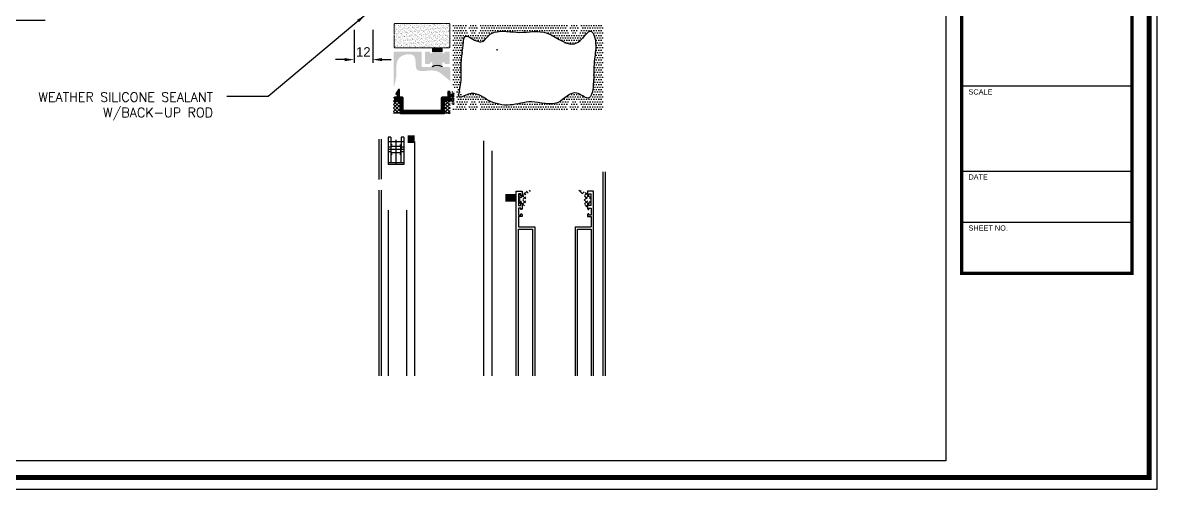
# Model space of a CAD drawing. Header units: millimetres. Extents: x 3549 to 7984, y 668 to 4080.
# Drawn here: x 3926 to 4658, y 1452 to 1753 of the extents above; entities that cross this region are included whole.
import ezdxf

# ---------------------------------------------------------------- set-up
doc = ezdxf.new("R2010")
doc.units = ezdxf.units.MM
doc.linetypes.add('CENTER', pattern=[7.75, 7.25, -0.25, 0, -0.25])
doc.layers.get('Defpoints').update_dxf_attribs({"color": 211})
for name, color, linetype in [('$0$AA-BORD-TEXT', 3, 'Continuous'), ('2', 2, 'Continuous'), ('252', 252, 'Continuous'), ('3', 3, 'Continuous'), ('4', 4, 'Continuous'), ('6', 6, 'Continuous'), ('8', 8, 'Continuous'), ('ACCY', 5, 'Continuous'), ('Dims', 1, 'Continuous'), ('nt', 34, 'Continuous'), ('TE 07', 7, 'Continuous'), ('TEXT', 2, 'Continuous')]:
    doc.layers.add(name, color=color, linetype=linetype)
doc.layers.add('1', color=1, linetype='CENTER', lineweight=5)
doc.styles.get("Standard").update_dxf_attribs({"font": 'arial.ttf'})
doc.styles.add('style1', font='simplex.shx')
doc.dimstyles.new('Telling', dxfattribs={"dimscale": 2, "dimtxt": 3, "dimasz": 3, "dimexe": 1, "dimexo": 3, "dimgap": 1, "dimtad": 1, "dimdec": 1, "dimrnd": 1, "dimdsep": 46, "dimtxsty": 'Standard', "dimcen": 3, "dimclrd": 1, "dimclre": 1, "dimclrt": 2, "dimadec": 0, "dimazin": 0, "dimtfac": 1, "dimtdec": 1, "dimtofl": 0, "dimtmove": 0, "dimatfit": 0, "dimfxl": 1, "dimtolj": 1, "dimtzin": 0, "dimlwe": -1, "dimarcsym": 0})
pattern_1 = [(45, (-31952.1314, -3202.0882), (-1.122532015, 1.122532015), []), (135, (-31952.1314, -3202.0882), (-1.122532015, -1.122532015), [])]
pattern_2 = [(45, (3586.9927, 319.2297), (-1.3258252, 1.3258252), []), (135, (3586.9927, 319.2297), (-1.3258252, -1.3258252), [])]

# ---------------------------------------------------------------- blocks, each defined once
blk = doc.blocks.new('*D45')
at = {"layer": 'Defpoints', "color": 0, "transparency": 16777216}
for p in [(4139.87, 1754.17), (4151.87, 1754.17), (4139.87, 1728.97)]:
    blk.add_point(p, dxfattribs=at)
at = {"layer": 'Dims', "color": 1, "transparency": 16777216}
for p, q in [((4139.87, 1748.17), (4139.87, 1726.97)), ((4151.87, 1748.17), (4151.87, 1726.97))]:
    blk.add_line(p, q, dxfattribs=at)
at = {"layer": 'Dims', "color": 1, "lineweight": -2, "transparency": 16777216}
for p, q in [((4133.87, 1728.97), (4127.87, 1728.97)), ((4157.87, 1728.97), (4163.87, 1728.97))]:
    blk.add_line(p, q, dxfattribs=at)
at = {"layer": 'Dims', "color": 1, "transparency": 16777216}
for points in [[(4133.87, 1729.97), (4133.87, 1727.97), (4139.87, 1728.97)], [(4157.87, 1729.97), (4157.87, 1727.97), (4151.87, 1728.97)]]:
    blk.add_solid(points, dxfattribs=at)
at = {"layer": 'Dims', "color": 2, "transparency": 16777216, "insert": (4145.87, 1733.98), "char_height": 6, "attachment_point": 5}
blk.add_mtext('\\A1;12', dxfattribs=at)
blk = doc.blocks.new('AL-TEMPLATE')
at = {"color": 9}
for p, q in [((2716.82, 1118.41), (2800.02, 1118.41)), ((2716.82, 1076.81), (2800.02, 1076.81)), ((2716.82, 1051.85), (2800.02, 1051.85))]:
    blk.add_line(p, q, dxfattribs=at)
for points, const_width in [([(1976.34, 1509.45), (2808.34, 1509.45), (2808.34, 927.05), (1976.34, 927.05)], 2.5), ([(2716.82, 1409.8), (2800.02, 1409.8), (2800.02, 1026.89), (2716.82, 1026.89)], 1.66)]:
    blk.add_lwpolyline(points, close=True, dxfattribs=dict(at, const_width=const_width))
at = {"layer": 'nt', "color": 254, "linetype": 'Continuous', "ltscale": 2}
blk.add_lwpolyline([(1972.34, 1515.25), (1972.34, 921.25), (2812.34, 921.25), (2812.34, 1515.25)], close=True, dxfattribs=at)
at = {"layer": 'TE 07'}
blk.add_lwpolyline([(1984.07, 1501.32), (2709.08, 1501.32), (2709.08, 935.18), (1984.07, 935.18)], close=True, dxfattribs=at)
at = {"color": 9, "width": 438.9675, "attachment_point": 1}
for s, insert, char_height in [('SCALE', (2720.1, 1116.8), 2.556), ('{\\fﾱﾼﾸﾲ|b0|i0|c129|p49;DATE}', (2720.1, 1075.2), 2.5559), ('SHEET NO.', (2720.1, 1050.24), 2.556)]:
    blk.add_mtext(s, dxfattribs=dict(at, insert=insert, char_height=char_height))
blk = doc.blocks.new('*D32')
at = {"layer": 'Defpoints', "color": 0, "transparency": 16777216}
for p in [(3946.65, 1754.17), (3701.16, 1539.88), (4055.87, 1539.88)]:
    blk.add_point(p, dxfattribs=at)
at = {"layer": 'Dims', "color": 1, "transparency": 16777216}
blk.add_line((3940.65, 1754.17), (3699.16, 1754.17), dxfattribs=at)
at = {"layer": 'Dims', "color": 1, "lineweight": -2, "transparency": 16777216}
blk.add_line((3701.16, 1748.17), (3701.16, 1545.88), dxfattribs=at)
at = {"layer": 'Dims', "color": 1, "transparency": 16777216}
for points in [[(3700.16, 1748.17), (3702.16, 1748.17), (3701.16, 1754.17)], [(3700.16, 1545.88), (3702.16, 1545.88), (3701.16, 1539.88)]]:
    blk.add_solid(points, dxfattribs=at)
at = {"layer": 'Dims', "color": 2, "transparency": 16777216, "insert": (3696.05, 1647.03), "char_height": 6, "attachment_point": 5, "rotation": 90}
blk.add_mtext('\\A1;WINDOW "DIM"', dxfattribs=at)

msp = doc.modelspace()

# ---------------------------------------------------------------- hatches: boundary and pattern name
at = {"layer": '$0$AA-BORD-TEXT'}
h = msp.add_hatch(dxfattribs=at)
h.set_pattern_fill('ANSI31', color=256, scale=0.2, style=0)
h.set_pattern_definition([(45, (-31952.1314, -3202.08824), (-0.449012806, 0.449012806), [])])
h.paths.add_polyline_path([(4197.58, 1694.17, 0.414213), (4198.08, 1694.67), (4198.08, 1702.17, -0.414213), (4198.58, 1702.67), (4203.18, 1702.67), (4203.18, 1703.17), (4201.88, 1704.17), (4201.88, 1704.67, -0.414214), (4202.38, 1705.17), (4203.58, 1705.17, 1), (4203.58, 1706.17), (4202.39, 1706.17, -0.426008), (4201.87, 1706.67), (4201.87, 1707.94, 0.37528), (4201.38, 1708.37), (4200.38, 1708.37), (4200.38, 1705.17, -0.414214), (4199.88, 1704.67), (4196.58, 1704.67, 0.414213), (4196.08, 1704.17), (4196.08, 1696.67, -0.414213), (4195.58, 1696.17), (4172.07, 1696.17, -0.414214), (4171.57, 1696.67), (4171.57, 1704.17, 0.414214), (4171.07, 1704.67), (4169.58, 1704.67, -0.414214), (4169.08, 1705.17), (4169.08, 1709.67), (4168.58, 1709.67), (4166.78, 1706.97), (4166.78, 1706.67), (4167.28, 1706.67, -0.414214), (4167.58, 1706.37), (4167.58, 1705.17, -0.414214), (4167.08, 1704.67), (4165.87, 1704.67), (4165.87, 1702.17), (4169.07, 1702.17, -0.414214), (4169.57, 1701.67), (4169.57, 1694.67, 0.414214), (4170.07, 1694.17)])
h = msp.add_hatch()
h.set_pattern_fill('ANSI37', color=6, scale=0.5, style=0)
h.set_pattern_definition(pattern_1)
h.paths.add_polyline_path([(4201.87, 1701.67, -1), (4202.87, 1701.67), (4202.87, 1700.17), (4204.37, 1700.17), (4204.37, 1708.17), (4202.87, 1708.17), (4202.87, 1706.67, -0.402517), (4202.39, 1706.17), (4203.58, 1706.17, -1), (4203.58, 1705.17), (4202.38, 1705.17, 0.414214), (4201.88, 1704.67), (4201.88, 1704.17), (4203.18, 1703.17), (4203.18, 1702.67), (4198.58, 1702.67, 0.414213), (4198.08, 1702.17), (4198.08, 1694.67, -0.323396), (4197.73, 1694.19, -0.080089), (4201.87, 1694.17)])
h = msp.add_hatch()
h.set_pattern_fill('ANSI37', color=6, scale=0.5, style=0)
h.set_pattern_definition(pattern_1)
h.paths.add_polyline_path([(4169.57, 1701.67, 0.414214), (4169.07, 1702.17), (4165.87, 1702.17), (4165.87, 1704.48), (4165.37, 1704.48), (4165.37, 1694.17, -0.133993), (4169.82, 1694.24, -0.26546), (4169.57, 1694.67)])
h = msp.add_hatch()
h.set_pattern_fill('ANSI37', color=3, scale=15, style=0)
h.set_pattern_definition(pattern_2)
edge = h.paths.add_edge_path(flags=16)
edge.add_arc((4247.22, 1639.57), 0.3, 70.12924, 180)
edge.add_line((4246.92, 1639.57), (4246.92, 1637.82))
edge.add_arc((4247.22, 1637.82), 0.3, 180, 289.87076)
edge.add_arc((4244.56, 1645.17), 8.12, 289.87076, 298.29301)
edge.add_arc((4247.97, 1638.69), 0.8, 303.16009, 416.83991)
edge.add_arc((4244.56, 1632.21), 8.12, 61.70699, 70.12924)
edge = h.paths.add_edge_path()
edge.add_arc((4250.36, 1641.02), 0.3, 133.03891, 260.40593, ccw=False)
edge.add_line((4250.16, 1641.24), (4253.91, 1644.09))
edge.add_arc((4253.56, 1644.46), 0.5, 313.04826, 486.98223)
edge.add_line((4253.26, 1644.86), (4248.66, 1642.66))
edge.add_arc((4248.87, 1642.21), 0.5, 115.7063, 180)
edge.add_line((4248.37, 1642.21), (4248.37, 1641.42))
edge.add_line((4248.37, 1641.42), (4247.87, 1640.92))
edge.add_line((4247.87, 1640.92), (4247.22, 1640.92))
edge.add_line((4247.22, 1640.92), (4246.99, 1641.77))
edge.add_arc((4246.7, 1641.69), 0.3, 14.99972, 150.0003)
edge.add_line((4246.44, 1641.84), (4246.22, 1641.45))
edge.add_arc((4246.47, 1641.3), 0.3, 150, 180)
edge.add_line((4246.17, 1641.3), (4246.17, 1636.33))
edge.add_arc((4246.47, 1636.33), 0.3, 180, 230)
edge.add_line((4246.28, 1636.1), (4246.68, 1635.76))
edge.add_arc((4246.87, 1635.99), 0.3, 230, 360)
edge.add_line((4247.17, 1635.99), (4247.17, 1636.09))
edge.add_line((4247.17, 1636.09), (4247.17, 1636.42))
edge.add_line((4247.17, 1636.42), (4247.87, 1636.42))
edge.add_line((4247.87, 1636.42), (4248.37, 1635.92))
edge.add_line((4248.37, 1635.92), (4248.37, 1633.69))
edge.add_line((4248.37, 1633.69), (4248.41, 1633.69))
edge.add_arc((4248.41, 1635.19), 1.5, 270, 340.56657)
edge.add_arc((4230.97, 1641.35), 20, 340.56657, 348.39938)
edge.add_line((4250.56, 1637.32), (4250.56, 1640.43))
edge.add_arc((4250.26, 1640.43), 0.3, 0, 80.40593)
h = msp.add_hatch()
h.set_pattern_fill('ANSI37', color=3, scale=15, style=0)
h.set_pattern_definition(pattern_2)
edge = h.paths.add_edge_path(flags=16)
edge.add_arc((4291.53, 1639.57), 0.3, 0, 109.87076)
edge.add_arc((4294.19, 1632.21), 8.12, 109.87076, 118.29301)
edge.add_arc((4290.77, 1638.69), 0.8, 123.16009, 236.83991)
edge.add_arc((4294.19, 1645.17), 8.12, 241.70699, 250.12924)
edge.add_arc((4291.53, 1637.82), 0.3, 250.12924, 360)
edge.add_line((4291.83, 1637.82), (4291.83, 1639.57))
edge = h.paths.add_edge_path()
edge.add_arc((4288.39, 1641.02), 0.3, -80.40593, 46.96109, ccw=False)
edge.add_arc((4288.49, 1640.43), 0.3, 99.59407, 180)
edge.add_line((4288.19, 1640.43), (4288.19, 1637.32))
edge.add_arc((4307.78, 1641.35), 20, 191.60062, 199.43343)
edge.add_arc((4290.34, 1635.19), 1.5, 199.43343, 270)
edge.add_line((4290.34, 1633.69), (4290.37, 1633.69))
edge.add_line((4290.37, 1633.69), (4290.37, 1635.92))
edge.add_line((4290.37, 1635.92), (4290.87, 1636.42))
edge.add_line((4290.87, 1636.42), (4291.57, 1636.42))
edge.add_line((4291.57, 1636.42), (4291.57, 1636.09))
edge.add_line((4291.57, 1636.09), (4291.57, 1635.99))
edge.add_arc((4291.87, 1635.99), 0.3, 180, 310)
edge.add_line((4292.07, 1635.76), (4292.47, 1636.1))
edge.add_arc((4292.27, 1636.33), 0.3, 310, 360)
edge.add_line((4292.57, 1636.33), (4292.57, 1641.3))
edge.add_arc((4292.27, 1641.3), 0.3, 0, 30)
edge.add_line((4292.53, 1641.45), (4292.31, 1641.84))
edge.add_arc((4292.05, 1641.69), 0.3, 29.9997, 165.00028)
edge.add_line((4291.76, 1641.77), (4291.53, 1640.92))
edge.add_line((4291.53, 1640.92), (4290.87, 1640.92))
edge.add_line((4290.87, 1640.92), (4290.37, 1641.42))
edge.add_line((4290.37, 1641.42), (4290.37, 1642.21))
edge.add_arc((4289.87, 1642.21), 0.5, 0, 64.2937)
edge.add_line((4290.09, 1642.66), (4285.49, 1644.86))
edge.add_arc((4285.19, 1644.46), 0.5, 53.01777, 226.95174)
edge.add_line((4284.84, 1644.09), (4288.59, 1641.24))
at = {"layer": '1'}
h = msp.add_hatch(dxfattribs=at)
h.set_pattern_fill('AR-SAND', color=256, style=0)
h.set_pattern_definition([(37.5, (31667.8768, -451670.6508), (-0.062993358, 1.926823769), [0, -1.52, 0, -1.7, 0, -1.625]), (7.5, (31667.8768, -451670.6508), (1.769776705, 2.822146065), [0, -0.82, 0, -1.37, 0, -0.525]), (327.5, (31666.6468, -451670.6508), (3.114141862, 0.0056590535), [0, -0.5, 0, -1.8, 0, -2.35]), (317.5, (31666.6468, -451670.6508), (3.006126605, 0.877675565), [0, -0.25, 0, -1.18, 0, -1.35])])
edge = h.paths.add_edge_path()
edge.add_arc((4200.72, 1737.48), 1, 270, 360)
edge.add_line((4201.72, 1737.48), (4201.72, 1751.38))
edge.add_arc((4200.72, 1751.38), 1, 0, 90)
edge.add_line((4200.72, 1752.38), (4166.66, 1752.38))
edge.add_arc((4166.66, 1751.38), 1, 90, 180)
edge.add_line((4165.66, 1751.38), (4165.66, 1737.48))
edge.add_arc((4166.66, 1737.48), 1, 180, 270)
edge.add_line((4166.66, 1736.48), (4200.72, 1736.48))
h = msp.add_hatch(dxfattribs=at)
h.set_pattern_fill('ANSI31', color=256, scale=3, angle=315, style=0)
h.set_pattern_definition([(0, (39669.68265, 462908.619), (1e-16, -0.375), [])])
h.paths.add_polyline_path([(4196.75, 1734.17), (4190.4, 1734.17), (4190.4, 1736.17), (4193.27, 1736.17), (4193.57, 1735.87), (4193.87, 1736.17), (4196.75, 1736.17)])
at = {"layer": '252'}
msp.add_hatch(color=256, dxfattribs=at).paths.add_polyline_path([(4198.27, 1726.62), (4198.27, 1726.17), (4201.07, 1726.17, 0.414214), (4201.57, 1726.67), (4201.57, 1733.67, 0.414214), (4201.07, 1734.17), (4198.27, 1734.17), (4198.27, 1733.72, -1), (4196.77, 1733.72), (4196.77, 1734.17), (4190.27, 1734.17), (4190.27, 1733.72, -1), (4188.77, 1733.72), (4188.77, 1734.17), (4186.07, 1734.17, 0.414214), (4185.57, 1733.67), (4185.57, 1726.67, 0.414214), (4186.07, 1726.17), (4188.77, 1726.17), (4188.77, 1726.62, -1), (4190.27, 1726.62), (4190.27, 1724.92, -0.198912), (4190.05, 1724.39, -0.200897), (4196.99, 1724.39, -0.198912), (4196.77, 1724.92), (4196.77, 1726.17), (4196.77, 1726.62, -1)])
at = {"layer": '6'}
h = msp.add_hatch(dxfattribs=at)
h.set_pattern_fill('DOTS', color=256, style=0)
h.set_pattern_definition([(0, (-1079.1977, -12057.0903), (0.79375, 1.5875), [0, -1.5875])])
edge = h.paths.add_edge_path(flags=16)
edge.add_spline(control_points=[(4210.76, 1742.55), (4210.26, 1739.8), (4209.5, 1733.29), (4208.81, 1722.65), (4208.51, 1714.83), (4208.42, 1702.22), (4216.77, 1710.36), (4226.66, 1700.84), (4240.45, 1698.46), (4255.1, 1703.78), (4270.95, 1696.77), (4281.14, 1711.43), (4292.89, 1700.17), (4294.85, 1717.68), (4294.19, 1728.39), (4296.67, 1738.48), (4292.68, 1751.51), (4281.8, 1731.83), (4265.56, 1750.03), (4249.65, 1745.69), (4237.33, 1747.6), (4227.63, 1747.3), (4222.94, 1738.97), (4216.93, 1741.77), (4211.8, 1744.98), (4210.84, 1743.01), (4210.76, 1742.55)], knot_values=[0, 0, 0, 0, 8.363903, 20.005017, 29.990578, 38.123868, 42.18002, 55.775346, 69.953636, 83.874047, 101.000985, 114.398638, 122.462456, 133.741096, 148.243987, 159.952815, 166.607807, 177.571652, 198.479008, 216.031589, 224.605828, 236.724048, 241.361913, 249.492277, 253.598612, 255.01137, 255.01137, 255.01137, 255.01137], degree=3, periodic=0)
edge = h.paths.add_edge_path()
edge.add_arc((4205.57, 1698.97), 0.5, 270.00111, 360.00202)
edge.add_line((4206.07, 1698.97), (4206.07, 1709.37))
edge.add_arc((4205.57, 1709.37), 0.5, 0.00202, 90.00111)
edge.add_line((4205.57, 1709.87), (4204.07, 1709.87))
edge.add_arc((4204.07, 1710.37), 0.5, 180.00071, 270.00111, ccw=False)
edge.add_line((4203.57, 1710.37), (4203.57, 1752.47))
edge.add_line((4203.57, 1752.47), (4212.26, 1752.47))
edge.add_arc((4212.26, 1751.97), 0.5, -28.43689, 90, ccw=False)
edge.add_arc((4216.87, 1749.47), 4.75, 151.56311, 224.67438)
edge.add_arc((4214.21, 1746.83), 1, 224.67438, 404.67438)
edge.add_arc((4216.87, 1749.47), 2.75, -44.6766, 224.67438, ccw=False)
edge.add_arc((4219.54, 1746.83), 1, 135.3234, 270)
edge.add_line((4219.54, 1745.83), (4219.54, 1745.83))
edge.add_arc((4219.54, 1746.83), 1, 270.00058, 315.3234)
edge.add_arc((4216.87, 1749.47), 4.75, 315.3234, 388.43689)
edge.add_arc((4221.49, 1751.97), 0.5, 90, 208.43689, ccw=False)
edge.add_line((4221.49, 1752.47), (4277.26, 1752.47))
edge.add_arc((4277.26, 1751.97), 0.5, -28.43689, 90, ccw=False)
edge.add_arc((4281.87, 1749.47), 4.75, 151.56311, 224.67438)
edge.add_arc((4279.21, 1746.83), 1, 224.67438, 404.67438)
edge.add_arc((4281.87, 1749.47), 2.75, -44.6766, 224.67438, ccw=False)
edge.add_arc((4284.54, 1746.83), 1, 135.3234, 315.3234)
edge.add_arc((4281.87, 1749.47), 4.75, 315.3234, 388.43689)
edge.add_arc((4286.49, 1751.97), 0.5, 90, 208.43689, ccw=False)
edge.add_line((4286.49, 1752.47), (4300.17, 1752.47))
edge.add_line((4300.17, 1752.47), (4300.17, 1695.87))
edge.add_line((4300.17, 1695.87), (4286.49, 1695.87))
edge.add_arc((4286.49, 1696.37), 0.5, 151.56311, 270, ccw=False)
edge.add_arc((4281.87, 1698.87), 4.75, 331.56311, 404.6766)
edge.add_arc((4284.54, 1701.5), 1, 44.6766, 224.6766)
edge.add_arc((4281.87, 1698.87), 2.75, -224.67438, 44.6766, ccw=False)
edge.add_arc((4279.21, 1701.5), 1, 315.32562, 495.32562)
edge.add_arc((4281.87, 1698.87), 4.75, 135.32562, 208.43689)
edge.add_arc((4277.26, 1696.37), 0.5, -90, 28.43689, ccw=False)
edge.add_line((4277.26, 1695.87), (4221.49, 1695.87))
edge.add_arc((4221.49, 1696.37), 0.5, 151.56311, 270, ccw=False)
edge.add_arc((4216.87, 1698.87), 4.75, 331.56311, 404.6766)
edge.add_arc((4219.54, 1701.5), 1, 44.6766, 224.6766)
edge.add_arc((4216.87, 1698.87), 2.75, -224.67438, 44.6766, ccw=False)
edge.add_arc((4214.21, 1701.5), 1, 315.32562, 495.32562)
edge.add_arc((4216.87, 1698.87), 4.75, 135.32562, 208.43689)
edge.add_arc((4212.26, 1696.37), 0.5, -90, 28.43689, ccw=False)
edge.add_line((4212.26, 1695.87), (4204.07, 1695.87))
edge.add_arc((4204.07, 1696.37), 0.5, 180, 270, ccw=False)
edge.add_line((4203.57, 1696.37), (4203.57, 1697.97))
edge.add_arc((4204.07, 1697.97), 0.5, 90.00111, 180, ccw=False)
edge.add_line((4204.07, 1698.47), (4205.57, 1698.47))
edge = h.paths.add_edge_path()
edge.add_line((4202.87, 1708.17), (4202.87, 1706.17))
edge.add_line((4204.37, 1708.17), (4202.87, 1708.17))
edge.add_line((4204.37, 1700.17), (4204.37, 1708.17))
edge.add_line((4202.87, 1700.17), (4204.37, 1700.17))
edge.add_line((4202.87, 1702.17), (4202.87, 1700.17))
at = {"layer": '8'}
h = msp.add_hatch(dxfattribs=at)
h.set_pattern_fill('AR-SAND', color=256, scale=0.5, style=0)
h.set_pattern_definition([(37.5, (20558.2185, -455769.2085), (-0.031496679, 0.9634118845), [0, -0.76, 0, -0.85, 0, -0.8125]), (7.5, (20558.2185, -455769.2085), (0.8848883526, 1.4110730326), [0, -0.41, 0, -0.685, 0, -0.2625]), (327.5, (20557.6035, -455769.2085), (1.5570709309, 0.0028295268), [0, -0.25, 0, -0.9, 0, -1.175]), (317.5, (20557.6035, -455769.2085), (1.5030633023, 0.4388377825), [0, -0.125, 0, -0.59, 0, -0.675])])
edge = h.paths.add_edge_path()
edge.add_arc((4183.07, 1733.67), 0.5, 0, 90, ccw=False)
edge.add_line((4183.57, 1733.67), (4183.57, 1724.67))
edge.add_arc((4184.07, 1724.67), 0.5, 180, 270)
edge.add_line((4184.07, 1724.17), (4189.52, 1724.17))
edge.add_arc((4189.52, 1724.92), 0.75, 270, 360)
edge.add_line((4190.27, 1724.92), (4190.27, 1726.62))
edge.add_arc((4189.52, 1726.62), 0.75, 0, 180)
edge.add_line((4188.77, 1726.62), (4188.77, 1726.17))
edge.add_line((4188.77, 1726.17), (4186.07, 1726.17))
edge.add_arc((4186.07, 1726.67), 0.5, 180, 270, ccw=False)
edge.add_line((4185.57, 1726.67), (4185.57, 1733.67))
edge.add_arc((4186.07, 1733.67), 0.5, 90, 180, ccw=False)
edge.add_line((4186.07, 1734.17), (4188.77, 1734.17))
edge.add_line((4188.77, 1734.17), (4188.77, 1733.72))
edge.add_arc((4189.52, 1733.72), 0.75, 180, 360)
edge.add_line((4190.27, 1733.72), (4190.27, 1734.17))
edge.add_line((4190.27, 1734.17), (4196.77, 1734.17))
edge.add_line((4196.77, 1734.17), (4196.77, 1733.72))
edge.add_arc((4197.52, 1733.72), 0.75, 180, 360)
edge.add_line((4198.27, 1733.72), (4198.27, 1734.17))
edge.add_line((4198.27, 1734.17), (4201.07, 1734.17))
edge.add_arc((4201.07, 1733.67), 0.5, 0, 90, ccw=False)
edge.add_line((4201.57, 1733.67), (4201.57, 1726.67))
edge.add_arc((4201.07, 1726.67), 0.5, -90, 0, ccw=False)
edge.add_line((4201.07, 1726.17), (4198.27, 1726.17))
edge.add_line((4198.27, 1726.17), (4198.27, 1726.62))
edge.add_arc((4197.52, 1726.62), 0.75, 360, 540)
edge.add_line((4196.77, 1726.62), (4196.77, 1726.17))
edge.add_line((4196.77, 1726.17), (4196.77, 1724.92))
edge.add_arc((4197.52, 1724.92), 0.75, 180, 270)
edge.add_line((4197.52, 1724.17), (4201.37, 1724.17))
edge.add_arc((4201.37, 1723.67), 0.5, 0.00236, 90, ccw=False)
edge.add_line((4201.87, 1723.67), (4201.87, 1715.08))
edge.add_spline(control_points=[(4201.87, 1715.09), (4200.31, 1716.44), (4197.88, 1718.55), (4193.75, 1721.73), (4188.15, 1722.37), (4177.72, 1719.93), (4181.51, 1734.12), (4165.19, 1731.44), (4168.19, 1719.55), (4166.12, 1713.35), (4165.37, 1711.11)], knot_values=[0.006345, 0.006345, 0.006345, 0.006345, 6.244667, 9.750719, 15.185216, 23.6789, 32.504152, 41.489691, 54.23012, 61.388626, 61.388626, 61.388626, 61.388626], degree=3, periodic=0)
edge.add_line((4165.37, 1711.11), (4165.37, 1734.17))
edge.add_line((4165.37, 1734.17), (4183.07, 1734.17))

# ---------------------------------------------------------------- linework, layer by layer
at = {"layer": '$0$AA-BORD-TEXT'}
msp.add_lwpolyline([(4171.57, 1704.17, 0.414214), (4171.07, 1704.67), (4169.58, 1704.67, -0.414214), (4169.08, 1705.17), (4169.08, 1709.67), (4168.58, 1709.67), (4166.78, 1706.97), (4166.78, 1706.67), (4167.28, 1706.67, -0.414214), (4167.58, 1706.37), (4167.58, 1705.17, -0.414214), (4167.08, 1704.67), (4165.87, 1704.67), (4165.87, 1702.17), (4169.07, 1702.17, -0.414214), (4169.57, 1701.67), (4169.57, 1694.67, 0.414214), (4170.07, 1694.17), (4197.58, 1694.17, 0.414213), (4198.08, 1694.67), (4198.08, 1702.17, -0.414213), (4198.58, 1702.67), (4203.18, 1702.67), (4203.18, 1703.17), (4201.88, 1704.17), (4201.88, 1704.67, -0.414214), (4202.38, 1705.17), (4203.58, 1705.17, 1), (4203.58, 1706.17), (4202.38, 1706.17, -0.414214), (4201.88, 1706.67), (4201.88, 1707.87, 0.414214), (4201.38, 1708.37), (4200.38, 1708.37), (4200.38, 1705.17, -0.414214), (4199.88, 1704.67), (4196.58, 1704.67, 0.414213), (4196.08, 1704.17), (4196.08, 1696.67, -0.414213), (4195.58, 1696.17), (4172.07, 1696.17, -0.414214), (4171.57, 1696.67)], format="xyb", close=True, dxfattribs=at)
at = {"color": 9}
for p, q in [((4155.87, 1677.67), (4155.87, 1651.7)), ((4157.37, 1677.67), (4157.37, 1651.77)), ((4178.87, 1676.17), (4178.87, 1524.88)), ((4223.57, 1524.88), (4223.57, 1676.67)), ((4300.27, 1656.67), (4300.27, 1524.88)), ((4301.87, 1656.67), (4301.87, 1524.88)), ((4155.87, 1644.83), (4155.87, 1524.88)), ((4157.37, 1644.77), (4157.37, 1524.88)), ((4161.87, 1631.87), (4161.87, 1524.88)), ((4173.87, 1524.88), (4173.87, 1631.87))]:
    msp.add_line(p, q, dxfattribs=at)
at = {"color": 3}
for p, q in [((4163.54, 1679), (4161.81, 1679)), ((4161.81, 1679), (4161.81, 1661.27)), ((4171.94, 1675.96), (4161.81, 1675.96)), ((4163.54, 1679), (4163.68, 1662.28)), ((4166.87, 1677.27), (4166.87, 1661.27)), ((4170.21, 1679), (4170.07, 1662.28)), ((4171.94, 1679), (4170.21, 1679)), ((4171.94, 1679), (4171.94, 1661.27)), ((4163.6, 1672.41), (4161.81, 1672.41)), ((4171.94, 1670.89), (4161.81, 1670.89)), ((4163.62, 1669.37), (4161.81, 1669.37)), ((4164.34, 1673.93), (4163.79, 1673.93)), ((4163.79, 1667.85), (4163.79, 1673.93)), ((4169.96, 1672.92), (4163.79, 1672.92)), ((4169.96, 1668.87), (4163.79, 1668.87)), ((4169.96, 1673.82), (4169.41, 1673.82)), ((4169.96, 1667.85), (4169.96, 1673.93)), ((4171.94, 1669.37), (4170.13, 1669.37)), ((4171.94, 1672.41), (4170.15, 1672.41)), ((4171.94, 1662.28), (4161.81, 1662.28)), ((4171.94, 1661.27), (4161.81, 1661.27)), ((4164.34, 1667.85), (4163.79, 1667.85)), ((4169.96, 1667.85), (4169.41, 1667.85)), ((4244.37, 1644.17), (4248.37, 1644.17)), ((4244.37, 1524.88), (4244.37, 1644.17)), ((4245.87, 1642.42), (4245.87, 1634.92)), ((4247.37, 1642.42), (4245.87, 1642.42)), ((4247.37, 1640.92), (4247.37, 1642.42)), ((4247.87, 1640.92), (4247.37, 1640.92)), ((4248.37, 1641.42), (4247.87, 1640.92)), ((4248.37, 1644.17), (4248.37, 1641.42)), ((4294.37, 1644.17), (4290.37, 1644.17)), ((4290.37, 1644.17), (4290.37, 1641.42)), ((4290.37, 1641.42), (4290.87, 1640.92)), ((4290.87, 1640.92), (4291.37, 1640.92)), ((4291.37, 1640.92), (4291.37, 1642.42)), ((4291.37, 1642.42), (4292.87, 1642.42)), ((4292.87, 1634.92), (4292.87, 1642.42)), ((4294.37, 1524.88), (4294.37, 1644.17)), ((4245.87, 1634.92), (4247.37, 1634.92)), ((4245.97, 1633.17), (4245.97, 1628.67)), ((4247.37, 1633.17), (4245.97, 1633.17)), ((4247.37, 1636.42), (4247.87, 1636.42)), ((4247.37, 1634.92), (4247.37, 1636.42)), ((4247.37, 1632.32), (4247.37, 1633.17)), ((4247.87, 1632.32), (4247.37, 1632.32)), ((4247.87, 1636.42), (4248.37, 1635.92)), ((4248.37, 1632.82), (4247.87, 1632.32)), ((4248.37, 1635.92), (4248.37, 1632.82)), ((4290.87, 1636.42), (4290.37, 1635.92)), ((4290.37, 1635.92), (4290.37, 1632.82)), ((4290.37, 1632.82), (4290.87, 1632.32)), ((4291.37, 1636.42), (4290.87, 1636.42)), ((4290.87, 1632.32), (4291.37, 1632.32)), ((4291.37, 1634.92), (4291.37, 1636.42)), ((4292.87, 1634.92), (4291.37, 1634.92)), ((4291.37, 1633.17), (4292.77, 1633.17)), ((4291.37, 1632.32), (4291.37, 1633.17)), ((4292.77, 1633.17), (4292.77, 1628.67)), ((4245.97, 1628.67), (4247.37, 1628.67)), ((4245.97, 1627.67), (4245.97, 1621.17)), ((4248.37, 1627.67), (4245.97, 1627.67)), ((4247.37, 1629.52), (4247.87, 1629.52)), ((4247.37, 1628.67), (4247.37, 1629.52)), ((4247.87, 1629.52), (4248.37, 1629.02)), ((4248.37, 1629.02), (4248.37, 1627.67)), ((4290.87, 1629.52), (4290.37, 1629.02)), ((4290.37, 1629.02), (4290.37, 1627.67)), ((4290.37, 1627.67), (4292.77, 1627.67)), ((4291.37, 1629.52), (4290.87, 1629.52)), ((4291.37, 1628.67), (4291.37, 1629.52)), ((4292.77, 1628.67), (4291.37, 1628.67)), ((4292.77, 1627.67), (4292.77, 1621.17)), ((4245.97, 1621.17), (4256.37, 1621.17)), ((4245.97, 1524.88), (4245.97, 1619.47)), ((4245.97, 1619.47), (4254.87, 1619.47)), ((4254.87, 1619.47), (4254.87, 1524.88)), ((4256.37, 1621.17), (4256.37, 1524.88)), ((4282.37, 1621.17), (4282.37, 1524.88)), ((4282.37, 1621.17), (4292.77, 1621.17)), ((4283.87, 1619.47), (4292.77, 1619.47)), ((4283.87, 1524.88), (4283.87, 1619.47)), ((4292.77, 1619.47), (4292.77, 1524.88))]:
    msp.add_line(p, q, dxfattribs=at)
at = {"color": 4}
msp.add_line((4228.87, 1524.88), (4228.87, 1670.17), dxfattribs=at)
at = {"color": 6}
for centre, radius, start, end in [((4167.72, 1686.06), 8.45, 73.84052, 106.15405), ((4199.72, 1681.35), 13, 80.4913, 99.5087)]:
    msp.add_arc(centre, radius, start, end, dxfattribs=at)
at = {"layer": '1'}
for p, q in [((4165.66, 1737.48), (4165.66, 1751.38)), ((4166.66, 1752.38), (4200.72, 1752.38)), ((4201.72, 1751.38), (4201.72, 1737.48)), ((4166.66, 1736.48), (4200.72, 1736.48))]:
    msp.add_line(p, q, dxfattribs=at)
msp.add_lwpolyline([(4196.75, 1734.17), (4190.4, 1734.17), (4190.4, 1736.17), (4193.27, 1736.17), (4193.57, 1735.87), (4193.87, 1736.17), (4196.75, 1736.17)], close=True, dxfattribs=at)
for centre, start, end in [((4166.66, 1751.38), 90, 180), ((4200.72, 1751.38), 0, 90), ((4166.66, 1737.48), 180, 270), ((4200.72, 1737.48), 270, 0)]:
    msp.add_arc(centre, 1, start, end, dxfattribs=at)
at = {"layer": '2'}
for p, q in [((4178.87, 1679.57), (4174.57, 1679.57)), ((4178.87, 1679.07), (4174.57, 1679.07)), ((4178.87, 1678.57), (4174.57, 1678.57)), ((4178.87, 1678.07), (4174.57, 1678.07)), ((4178.87, 1677.57), (4174.57, 1677.57)), ((4178.87, 1677.07), (4174.57, 1677.07)), ((4178.87, 1676.57), (4174.57, 1676.57)), ((4178.87, 1676.07), (4174.57, 1676.07)), ((4178.87, 1675.57), (4174.57, 1675.57)), ((4244.37, 1641.67), (4237.57, 1641.67)), ((4244.37, 1641.17), (4237.57, 1641.17)), ((4244.37, 1640.67), (4237.57, 1640.67)), ((4244.37, 1640.17), (4237.57, 1640.17)), ((4244.37, 1639.67), (4237.57, 1639.67)), ((4244.37, 1639.17), (4237.57, 1639.17)), ((4244.37, 1638.67), (4237.57, 1638.67)), ((4244.37, 1638.17), (4237.57, 1638.17)), ((4244.37, 1637.67), (4237.57, 1637.67))]:
    msp.add_line(p, q, dxfattribs=at)
at = {"layer": '3'}
msp.add_arc((4193.52, 1716.1), 8.98, 67.28131, 112.71869, dxfattribs=at)
at = {"layer": '6', "start_tangent": (-0.177894, -0.98405), "end_tangent": (-0.177894, -0.98405)}
msp.add_spline([(4210.76, 1742.55), (4209.68, 1734.25), (4208.85, 1722.64), (4208.52, 1712.66), (4208.11, 1704.7), (4213.67, 1706.77), (4226.61, 1702.63), (4240.49, 1699.7), (4254.26, 1701.69), (4271.39, 1701.35), (4283.34, 1707.4), (4290.73, 1704.17), (4294.29, 1714.87), (4294.89, 1729.36), (4295.47, 1741.05), (4292.9, 1747.19), (4284.43, 1740.22), (4264.35, 1746.03), (4246.8, 1746.54), (4238.25, 1747.2), (4226.47, 1744.38), (4223.31, 1740.98), (4215.39, 1742.81), (4211.41, 1743.8), (4210.76, 1742.55)], degree=3, dxfattribs=at)
at = {"layer": 'ACCY', "color": 11}
msp.add_arc((4232.11, 1735.63), 0.462, 202.5, 337.5, dxfattribs=at)

# ---------------------------------------------------------------- block references
at = {"layer": '4', "xscale": 1.32, "yscale": 1.32, "zscale": 1.32}
msp.add_blockref('AL-TEMPLATE', (945.56, 235.66), dxfattribs=at)

# ---------------------------------------------------------------- texts
at = {"layer": 'TEXT', "color": 2, "insert": (3901.31, 1707.84), "char_height": 6, "width": 147.6327, "attachment_point": 1, "style": 'style1'}
msp.add_mtext('\\pxqr;WEATHER SILICONE SEALANT\\PW/BACK-UP ROD', dxfattribs=at)

# ---------------------------------------------------------------- dimensions: what is measured, and where the dimension line sits
at = {"layer": 'Dims'}
dim = msp.add_linear_dim(base=(3701.16, 1539.88), p1=(3946.65, 1754.17), p2=(4055.87, 1539.88), angle=270, text='WINDOW "DIM"', dimstyle='Telling', override={"dimse2": 1}, dxfattribs=at)
dim.commit()
dim.dimension.update_dxf_attribs({"geometry": '*D32', "text_midpoint": (3696.05, 1647.03)})
dim = msp.add_linear_dim(base=(4139.87, 1728.97), p1=(4151.87, 1754.17), p2=(4139.87, 1754.17), angle=180, dimstyle='Telling', dxfattribs=at)
dim.commit()
dim.dimension.update_dxf_attribs({"geometry": '*D45', "text_midpoint": (4145.87, 1728.97), "dimtype": 160})

# ---------------------------------------------------------------- leaders
msp.add_leader([(4147.06, 1757.74), (4084.41, 1705.21), (4057.78, 1705.21)], dimstyle='Telling', override={"dimgap": 1, "dimtad": 0}, dxfattribs=at)

doc.saveas('drawing.dxf')
